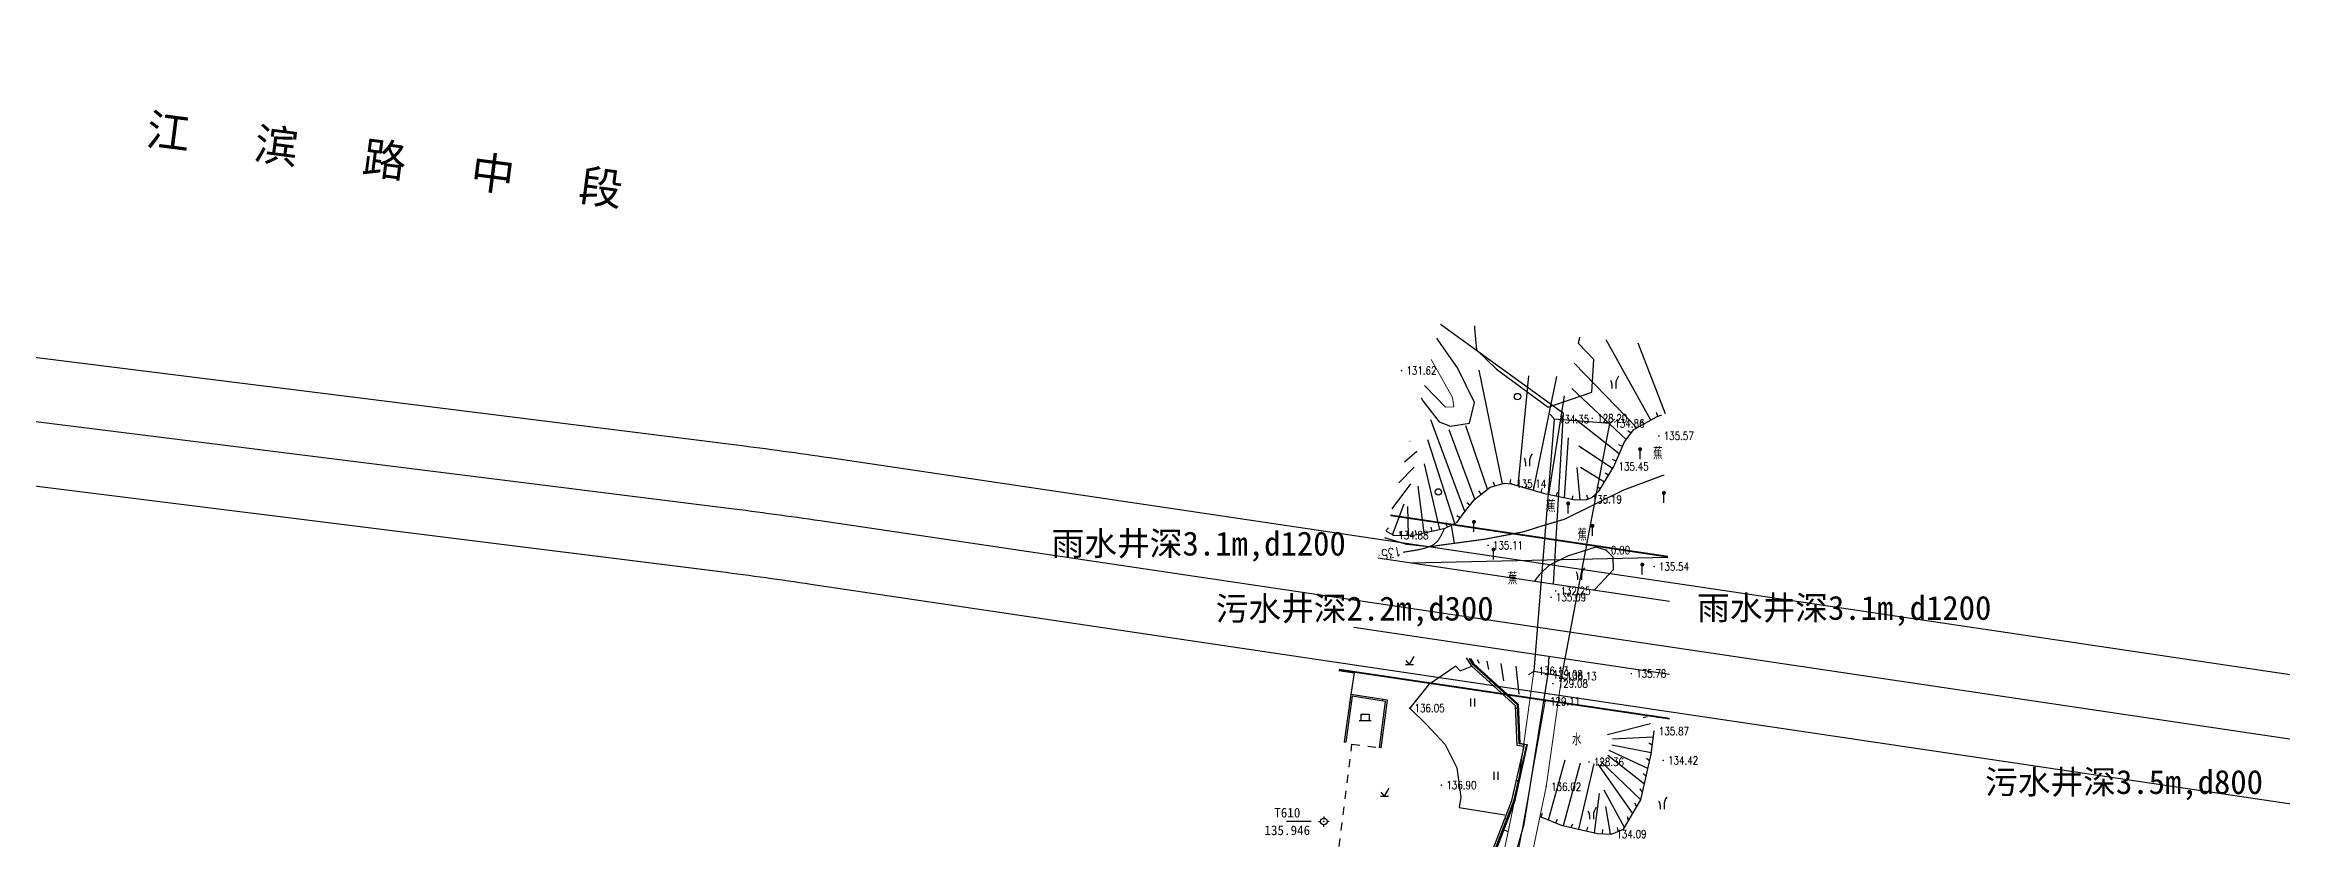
# Model space of a CAD drawing. Extents: x 529262 to 576451, y 2694391 to 2717535.
# Drawn here: x 563989.4 to 564268.9, y 2710888.5 to 2710987.6 of the extents above; entities that cross this region are included whole.
import ezdxf
from ezdxf.enums import TextEntityAlignment as Align
from ezdxf.xclip import XClip

# ---------------------------------------------------------------- set-up
doc = ezdxf.new("R2010")
doc.units = 0
doc.header["$XCLIPFRAME"] = 0
for name, pattern in [('CONTINOUS', [0]), ('X3', [5, 4, -1]), ('X5', [3, 2, -1]), ('X6', [2, 1, -1])]:
    doc.linetypes.add(name, pattern=pattern)
doc.layers.add('ASSIST', color=7, linetype='Continuous', plot=False)
doc.layers.add('现状管道深度（物探资料）', color=2, linetype='Continuous', plot=False)
for name, color, linetype in [('a红线图', 1, 'Continuous'), ('DGX', 8, 'Continuous'), ('DLDW', 8, 'Continuous'), ('DLSS', 4, 'Continuous'), ('DMTZ', 8, 'Continuous'), ('GCD', 8, 'Continuous'), ('GXYZ', 8, 'Continuous'), ('JMD', 8, 'Continuous'), ('KZD', 8, 'Continuous'), ('PP-COM', 7, 'Continuous'), ('RD-中线', 40, 'Continuous'), ('RD-红线', 7, 'Continuous'), ('RD-路名', 7, 'Continuous'), ('ZBTZ', 8, 'Continuous'), ('ZJ', 7, 'Continuous'), ('污水管径标注_W10-', 202, 'Continuous')]:
    doc.layers.add(name, color=color, linetype=linetype)
for name, color, linetype, lineweight in [('SXSS', 5, 'Continuous', 0), ('规划人行道', 130, 'CONTINOUS', 30), ('规划道路红线', 5, 'Continuous', 40)]:
    doc.layers.add(name, color=color, linetype=linetype, lineweight=lineweight)
doc.styles.add('HZ', font='rs.shx', dxfattribs={"width": 0.8, "bigfont": 'hztxt.shx'})
doc.styles.get("Standard").update_dxf_attribs({"font": '', "height": 2.5, "bigfont": 'smfs.shx'})
doc.styles.add('等线体', font='simhei.ttf')
doc.styles.add('黑体', font='simhei.ttf')
doc.styles.get('Standard').set_extended_font_data('FangSong_GB2312')
doc.linetypes.add('1033B', pattern='A,1,[159,AAA.SHX,S=1,R=0,X=0,Y=0],1', length=2)
doc.linetypes.add('10421', pattern='A,2,[150,AAA.SHX,S=0.5,R=0,X=0,Y=0.5],1e-11', length=2)
doc.linetypes.add('10422', pattern='A,0.75,[150,AAA.SHX,S=0.5,R=0,X=0,Y=0.5],1.5,[177,AAA.SHX,S=1,R=0,X=0,Y=0.4],0.75', length=3)
doc.linetypes.add('1161', pattern='A,0,[149,AAA.SHX,S=0.15,R=0,X=0,Y=0],-1.6', length=1.6)
doc.linetypes.add('732', pattern='A,9,-0.5,[162,AAA.SHX,S=1,R=0,X=0,Y=0],-0.5', length=10)

# ---------------------------------------------------------------- blocks, each defined once
blk = doc.blocks.new('A$C19FD0107')
at = {"layer": 'RD-中线', "color": 8, "linetype": 'Continuous'}
blk.add_lwpolyline([(-6424.8, 16508.78), (-6620.75, 16505.68, -0.003351), (-6627.45, 16505.62), (-6684.65, 16505.48, -0.037492), (-6707.06, 16507.11), (-6911.72, 16537.51, 0.005793), (-6923.17, 16539.07), (-7079.01, 16558.54, 0.02296), (-7088.16, 16559.26), (-7110.5, 16559.99, 0.014678), (-7122.24, 16560.02), (-7165.85, 16558.88, -0.054354), (-7198.26, 16561.55), (-7204.64, 16562.79, -0.040941), (-7228.26, 16569.39), (-7293.69, 16593.62, -0.100519), (-7334.28, 16618.79), (-7334.11, 16618.63, 0.047686), (-7352.15, 16632.63), (-7374.57, 16646.83, 0.049953)], format="xyb", dxfattribs=at)
at = {"layer": 'RD-红线', "color": 8, "linetype": 'Continuous'}
blk.add_lwpolyline([(-7301.68, 16605.11), (-7225.48, 16576.9, 0.040941), (-7203.12, 16570.64), (-7196.74, 16569.41, 0.054354), (-7166.06, 16566.88), (-7122.45, 16568.02, -0.014678), (-7110.24, 16567.98), (-7087.9, 16567.26, -0.02296), (-7078.02, 16566.48), (-6922.18, 16547.01, -0.005793), (-6910.54, 16545.42), (-6705.88, 16515.02, 0.037492), (-6684.67, 16513.48), (-6627.47, 16513.62, 0.003351), (-6620.88, 16513.68), (-6424.92, 16516.78)], format="xyb", dxfattribs=at)
at = {"layer": 'RD-红线', "color": 8}
blk.add_lwpolyline([(-6721.74, 16501.2), (-6912.89, 16529.59, 0.005793), (-6924.17, 16531.14), (-7080, 16550.6, 0.02296), (-7088.42, 16551.27), (-7110.76, 16551.99, 0.014678), (-7122.03, 16552.03), (-7165.64, 16550.88, -0.054354), (-7199.78, 16553.7), (-7206.16, 16554.93, -0.040941), (-7231.03, 16561.89), (-7291.93, 16584.44)], format="xyb", dxfattribs=at)
blk = doc.blocks.new('GC200')
at = {"linetype": 'Continuous', "const_width": 0.2, "flags": 128}
blk.add_lwpolyline([(-0.1, 0, 1), (0.1, 0, 1)], format="xyb", close=True, dxfattribs=at)
blk = doc.blocks.new('gc246')
at = {"color": 8}
for p, q in [((-0.5, 1), (-0.5, 0)), ((0.5, 1), (0.5, 0))]:
    blk.add_line(p, q, dxfattribs=at)
for centre, radius, start, end in [((-2.94, 0.81), 2.45, 4.3743, 29.0242), ((3.4, 1.11), 2.91, 139.3312, 182.0887)]:
    blk.add_arc(centre, radius, start, end, dxfattribs=at)
blk = doc.blocks.new('gc122')
at = {"color": 8}
blk.add_circle((0, 0), 0.8, dxfattribs=at)
blk = doc.blocks.new('gc165')
at = {"color": 8}
blk.add_line((0, 0), (0, 2), dxfattribs=at)
at = {"color": 8, "const_width": 0.5}
blk.add_lwpolyline([(-0.25, 2.5, 1), (0.25, 2.5, 1)], format="xyb", close=True, dxfattribs=at)
blk = doc.blocks.new('gc123')
at = {"color": 8}
for p, q in [((-1, 0), (1, 0)), ((0, 0), (-0.8, 1)), ((0, 0), (1.2, 2))]:
    blk.add_line(p, q, dxfattribs=at)
blk = doc.blocks.new('gc022')
for p, q in [((-1.5, 0), (1.5, 0)), ((-1, 0), (-1, 1.6)), ((-1, 1.6), (1, 1.6)), ((-1, 1.6), (-0.8, 1.4)), ((1, 1.6), (0.8, 1.4)), ((1, 1.6), (1, 0))]:
    blk.add_line(p, q)
blk = doc.blocks.new('gc121')
at = {"color": 8}
for p, q in [((-0.5, -1), (-0.5, 1)), ((0.5, -1), (0.5, 1))]:
    blk.add_line(p, q, dxfattribs=at)
blk = doc.blocks.new('gc116')
at = {"color": 8}
for p, q in [((-1.3, 0), (-0.8, 0)), ((0, 1.3), (0, 0.8)), ((1.3, 0), (0.8, 0)), ((0, -1.3), (0, -0.8))]:
    blk.add_line(p, q, dxfattribs=at)
blk.add_circle((0, 0), 0.8, dxfattribs=at)
blk.add_point((0, 0), dxfattribs=at)

msp = doc.modelspace()

# ---------------------------------------------------------------- linework, layer by layer
at = {"layer": 'ASSIST', "linetype": 'Continuous', "flags": 128}
msp.add_lwpolyline([(564175.446, 2710909.335), (564178.963, 2710908.743), (564184.932, 2710940.294), (564178, 2710940.827)], close=True, dxfattribs=at)
msp.add_lwpolyline([(564175.446, 2710909.335), (564178.963, 2710908.743), (564184.932, 2710940.294), (564178, 2710940.827)], close=True, dxfattribs=at)
at = {"layer": 'a红线图', "color": 8, "lineweight": 0}
msp.add_lwpolyline([(564176.851, 2710905.557), (564172.537, 2710881.376), (564163.447, 2710851.483), (564159.259, 2710834.278), (564158.54, 2710825.565), (564161.095, 2710810.373), (564163.578, 2710784.572), (564165.74, 2710777.39), (564178.747, 2710765.314), (564180.657, 2710762.122), (564177.458, 2710741.434), (564175.656, 2710734.581), (564173.502, 2710729.139), (564171.167, 2710725.621), (564163.381, 2710723.019), (564157.821, 2710722.612), (564157.093, 2710709.558), (564156.441, 2710704.268), (564103.58, 2710715.037), (564098.271, 2710689.203)], dxfattribs=at)
msp.add_lwpolyline([(564176.851, 2710905.557), (564172.537, 2710881.376), (564163.447, 2710851.483), (564159.259, 2710834.278), (564158.54, 2710825.565), (564161.095, 2710810.373), (564163.578, 2710784.572), (564165.74, 2710777.39), (564178.747, 2710765.314), (564180.657, 2710762.122), (564177.458, 2710741.434), (564175.656, 2710734.581), (564173.502, 2710729.139), (564171.167, 2710725.621), (564163.381, 2710723.019), (564157.821, 2710722.612), (564157.093, 2710709.558), (564156.441, 2710704.268), (564103.58, 2710715.037), (564098.271, 2710689.203)], dxfattribs=at)
at = {"layer": 'DGX', "color": 3, "linetype": 'Continuous', "const_width": 0.15, "flags": 128}
msp.add_lwpolyline([(564159.112, 2710924.202), (564159.24, 2710924.223), (564159.381, 2710924.245), (564159.535, 2710924.27), (564159.703, 2710924.297), (564159.884, 2710924.326), (564160.079, 2710924.357), (564160.286, 2710924.39), (564160.507, 2710924.425), (564160.73, 2710924.462), (564160.945, 2710924.502), (564161.152, 2710924.544), (564161.351, 2710924.589), (564161.541, 2710924.636), (564161.723, 2710924.685), (564161.897, 2710924.737), (564162.063, 2710924.791), (564162.217, 2710924.844), (564162.357, 2710924.895), (564162.481, 2710924.943), (564162.59, 2710924.988), (564162.685, 2710925.029), (564162.764, 2710925.068), (564162.828, 2710925.104), (564162.878, 2710925.136), (564162.92, 2710925.168), (564162.963, 2710925.201), (564163.006, 2710925.234), (564163.05, 2710925.269), (564163.094, 2710925.304), (564163.139, 2710925.34), (564163.184, 2710925.378), (564163.23, 2710925.416), (564163.274, 2710925.454), (564163.316, 2710925.492), (564163.355, 2710925.529), (564163.391, 2710925.565), (564163.424, 2710925.601), (564163.454, 2710925.636), (564163.481, 2710925.671), (564163.506, 2710925.705), (564163.53, 2710925.741), (564163.557, 2710925.783), (564163.587, 2710925.83), (564163.62, 2710925.882), (564163.656, 2710925.939), (564163.694, 2710926.001), (564163.735, 2710926.069), (564163.779, 2710926.142), (564163.826, 2710926.225), (564163.879, 2710926.321), (564163.936, 2710926.432), (564163.998, 2710926.557), (564164.065, 2710926.696), (564164.136, 2710926.849), (564164.212, 2710927.017), (564164.293, 2710927.198)], dxfattribs=at)
at = {"layer": 'DGX', "color": 3, "linetype": 'Continuous', "const_width": 0.15, "elevation": 135}
msp.add_lwpolyline([(564156.06, 2710923.831), (564156.197, 2710923.848)], dxfattribs=at)
at = {"layer": 'DLSS', "linetype": 'X3', "const_width": 0.15, "flags": 128}
msp.add_lwpolyline([(564156.793, 2710926.024), (564159.495, 2710925.211), (564161.279, 2710925.022), (564162.535, 2710924.877), (564163.41, 2710925.037), (564169.366, 2710925.84), (564174.14, 2710926.752), (564176.081, 2710927.369), (564179.311, 2710928.337), (564186.63, 2710931.958), (564191.542, 2710933.796), (564191.764, 2710933.828)], dxfattribs=at)
at = {"layer": 'DLSS', "linetype": 'X6'}
msp.add_lwpolyline([(564143.174, 2710886.559), (564150.897, 2710885.466), (564152.729, 2710900.234), (564156.172, 2710899.795)], dxfattribs=at)
at = {"layer": 'DMTZ', "linetype": 'Continuous'}
for p, q in [((564190.077, 2710940.723), (564184.473, 2710950.734)), ((564173.479, 2710932.522), (564174.842, 2710946.237)), ((564175.397, 2710931.956), (564178.342, 2710946.166)), ((564188.332, 2710939.746), (564180.494, 2710947.806)), ((564177.326, 2710931.433), (564179.28, 2710943.736)), ((564187.004, 2710938.291), (564180.209, 2710944.664)), ((564186.132, 2710936.5), (564180.637, 2710940.809)), ((564189.204, 2710940.234), (564188.96, 2710940.671)), ((564190.956, 2710941.198), (564190.798, 2710941.673)), ((564165.564, 2710927.802), (564162.205, 2710938.235)), ((564179.283, 2710931.022), (564179.78, 2710938.512)), ((564185.298, 2710934.684), (564181.066, 2710937.453)), ((564186.533, 2710937.416), (564186.075, 2710937.616)), ((564187.606, 2710939.09), (564187.206, 2710939.391)), ((564158.596, 2710932.894), (564160.49, 2710934.854)), ((564159.282, 2710935.509), (564160.815, 2710936.846)), ((564163.718, 2710927.063), (564161.803, 2710935.237)), ((564181.253, 2710930.769), (564180.851, 2710934.8)), ((564184.267, 2710932.971), (564181.302, 2710934.786)), ((564185.731, 2710935.584), (564185.273, 2710935.784)), ((564157.739, 2710929.63), (564160.073, 2710932.77)), ((564161.765, 2710926.632), (564161, 2710932.446)), ((564168.888, 2710931.461), (564168.582, 2710931.857)), ((564170.567, 2710932.492), (564170.43, 2710932.973)), ((564172.515, 2710932.782), (564172.56, 2710933.28)), ((564174.438, 2710932.239), (564174.579, 2710932.719)), ((564176.356, 2710931.672), (564176.497, 2710932.152)), ((564178.304, 2710931.228), (564178.407, 2710931.717)), ((564183.744, 2710932.118), (564183.318, 2710932.379)), ((564184.783, 2710933.827), (564184.355, 2710934.085)), ((564157.81, 2710926.393), (564159.239, 2710930.27)), ((564159.791, 2710926.349), (564159.703, 2710929.899)), ((564167.464, 2710930.078), (564167.072, 2710930.388)), ((564180.262, 2710930.816), (564180.364, 2710931.306)), ((564182.241, 2710930.869), (564182.068, 2710931.338)), ((564156.947, 2710926.897), (564157.287, 2710927.264)), ((564158.792, 2710926.294), (564158.764, 2710926.793)), ((564160.786, 2710926.429), (564160.684, 2710926.919)), ((564162.744, 2710926.835), (564162.63, 2710927.322)), ((564164.666, 2710927.363), (564164.446, 2710927.812)), ((564166.253, 2710928.487), (564165.843, 2710928.774)), ((564189.601, 2710903.654), (564189.121, 2710903.516)), ((564190.378, 2710901.114, 137.161), (564185.271, 2710900.854)), ((564177.281, 2710890.756, 137.161), (564179.373, 2710898.277)), ((564188.838, 2710893.27, 137.161), (564183.792, 2710898.091)), ((564189.27, 2710895.223, 137.161), (564184.689, 2710898.801)), ((564189.702, 2710897.176, 137.161), (564184.875, 2710899.455)), ((564190.122, 2710899.131, 137.161), (564185.207, 2710900.118)), ((564189.918, 2710898.152, 137.161), (564189.523, 2710898.458, 137.161)), ((564190.25, 2710900.122, 137.161), (564189.814, 2710900.368, 137.161)), ((564179.148, 2710890.048, 137.161), (564181.28, 2710897.903)), ((564181.098, 2710889.603, 137.161), (564183, 2710897.754)), ((564187.814, 2710891.552, 137.161), (564183.492, 2710897.717)), ((564189.486, 2710896.199, 137.161), (564189.134, 2710896.554, 137.161)), ((564183.048, 2710889.158, 137.161), (564183.679, 2710894.055)), ((564186.79, 2710889.835, 137.161), (564184.24, 2710894.466)), ((564188.327, 2710892.411, 137.161), (564188.093, 2710892.853, 137.161)), ((564189.054, 2710894.246, 137.161), (564188.753, 2710894.646, 137.161)), ((564176.354, 2710891.131, 137.161), (564176.541, 2710891.595, 137.161)), ((564178.208, 2710890.381, 137.161), (564178.4, 2710890.842, 137.161)), ((564180.123, 2710889.826, 137.161), (564180.308, 2710890.29, 137.161)), ((564182.073, 2710889.38, 137.161), (564182.204, 2710889.863, 137.161)), ((564185.037, 2710889.01, 137.161), (564184.458, 2710892.447)), ((564185.974, 2710889.33, 137.161), (564185.891, 2710889.823, 137.161)), ((564187.302, 2710890.693, 137.161), (564187.147, 2710891.169, 137.161)), ((564184.038, 2710889.048, 137.161), (564184.064, 2710889.548, 137.161))]:
    msp.add_line(p, q, dxfattribs=at)
at = {"layer": 'DMTZ'}
for p, q in [((564191.905, 2710941.512), (564188.509, 2710950.304)), ((564171.529, 2710932.767), (564168.627, 2710946.951)), ((564166.844, 2710929.293), (564162.576, 2710940.736)), ((564169.679, 2710932.073), (564166.947, 2710939.985)), ((564159.956, 2710938.081), (564159.981, 2710938.096)), ((564168.097, 2710930.849), (564164.893, 2710939.486)), ((564168.378, 2710910.785), (564168.621, 2710910.359)), ((564169.57, 2710910.589), (564169.804, 2710909.542)), ((564171.339, 2710910.299), (564171.648, 2710908.124)), ((564173.212, 2710909.991), (564173.586, 2710906.47)), ((564190.035, 2710902.754), (564184.663, 2710901.394))]:
    msp.add_line(p, q, dxfattribs=at)
at = {"layer": 'DMTZ', "linetype": '1033B', "flags": 128}
for points in [[(564168.06, 2710952.486), (564168.043, 2710952.174), (564168.278, 2710949.509), (564170.786, 2710947.08), (564177.263, 2710942.343), (564182.691, 2710944.217), (564182.953, 2710948.271), (564181.057, 2710950.293), (564181.202, 2710951.084)], [(564161.373, 2710943.479), (564161.575, 2710943.126), (564163.607, 2710940.507), (564165.051, 2710939.972), (564167.403, 2710940.347), (564168.045, 2710942.912), (564165.9, 2710947.257), (564164.242, 2710949.609), (564163.329, 2710950.935)]]:
    msp.add_lwpolyline(points, dxfattribs=at)
at = {"layer": 'DMTZ', "linetype": 'Continuous', "flags": 128}
msp.add_lwpolyline([(564157.011, 2710926.854), (564157.921, 2710926.329), (564158.78, 2710926.293), (564160.621, 2710926.395), (564162.725, 2710926.831), (564164.362, 2710927.214), (564165.881, 2710927.957), (564166.616, 2710929.005), (564168.039, 2710930.804), (564170.017, 2710932.335), (564171.804, 2710932.846), (564172.637, 2710932.771), (564176.772, 2710931.549), (564180.632, 2710930.739), (564182.081, 2710930.81), (564182.711, 2710931.043), (564183.598, 2710931.879), (564184.359, 2710933.121), (564185.441, 2710934.921), (564186.796, 2710938.016), (564187.932, 2710939.522), (564190.882, 2710941.174), (564191.447, 2710941.361)], dxfattribs=at)
at = {"layer": 'DMTZ', "linetype": '10421', "flags": 128}
for points in [[(564182.906, 2710919.494), (564183.132, 2710919.61), (564185.407, 2710922.062), (564185.387, 2710923.607), (564184.489, 2710924.464), (564183.223, 2710924.831), (564179.672, 2710923.73), (564177.345, 2710922.547), (564176.161, 2710921.445), (564175.589, 2710920.689), (564175.575, 2710920.583)], [(564159.939, 2710904.737), (564162.053, 2710902.704), (564164.392, 2710900.207), (564165.819, 2710897.274), (564166.334, 2710893.627), (564166.125, 2710892.331)]]:
    msp.add_lwpolyline(points, dxfattribs=at)
at = {"layer": 'DMTZ', "linetype": '10422', "flags": 128}
for points in [[(564167.52, 2710910.926), (564167.923, 2710910.316), (564173.484, 2710905.214), (564173.709, 2710900.359), (564174.641, 2710900.192), (564173.039, 2710893.009), (564145.505, 2710821.043), (564153.634, 2710817.759), (564157.603, 2710784.605), (564158.469, 2710772.586), (564157.701, 2710767.87)], [(564151.085, 2710909.44), (564152.994, 2710909.142), (564152.571, 2710906.441)], [(564166.259, 2710909.384), (564165.7, 2710909.973), (564162.285, 2710907.655), (564159.939, 2710904.737)], [(564166.125, 2710892.331), (564171.812, 2710891.414)]]:
    msp.add_lwpolyline(points, dxfattribs=at)
at = {"layer": 'DMTZ', "linetype": 'Continuous', "elevation": 137.161, "flags": 128}
for points in [[(564176.226, 2710891.183), (564178.876, 2710890.11), (564183.424, 2710889.072), (564185.173, 2710889.005), (564186.653, 2710889.605), (564188.838, 2710893.267), (564190.103, 2710898.988), (564190.474, 2710901.855)], [(564172.955, 2710893.134), (564173.043, 2710893.057)]]:
    msp.add_lwpolyline(points, dxfattribs=at)
at = {"layer": 'GXYZ', "linetype": 'Continuous'}
msp.add_line((564160.124, 2710922.878), (564192.194, 2710923.596), dxfattribs=at)
at = {"layer": 'GXYZ', "linetype": '732', "flags": 128}
for points in [[(564177.901, 2710920.237), (564179.144, 2710941.518), (564163.909, 2710952.582), (564163.786, 2710952.677)], [(564190.37, 2710463.143), (564190.386, 2710467.025), (564189.579, 2710469.156), (564186.731, 2710471.163), (564184.456, 2710473.027), (564183.021, 2710476.047), (564179.783, 2710485.702), (564177.782, 2710492.779), (564176.798, 2710499.513), (564176.175, 2710507.868), (564178.439, 2710515.777), (564181.881, 2710521.084), (564184.755, 2710529.967), (564185.933, 2710536.671), (564185.285, 2710541.14), (564182.402, 2710547.432), (564179.873, 2710548.785), (564175.559, 2710549.294), (564163.476, 2710554.198), (564153.663, 2710559.149), (564143.785, 2710566.215), (564141.644, 2710568.445), (564137.564, 2710571.934), (564133.83, 2710574.642), (564129.81, 2710576.899), (564122.388, 2710579.8), (564119.895, 2710582.521), (564119.15, 2710587.419), (564118.187, 2710590.186), (564114.103, 2710593.882), (564110.752, 2710595.123), (564107.191, 2710600.989), (564104.682, 2710610.577), (564101.404, 2710617.513), (564096.096, 2710628.709), (564091.879, 2710636.635), (564089.742, 2710644.659), (564089.613, 2710650.743), (564087.283, 2710661.114), (564087.154, 2710670.756), (564089.808, 2710677.939), (564094.734, 2710685.389), (564098.14, 2710689.247), (564157.276, 2710709.889), (564158.941, 2710722.677), (564170.731, 2710725.876), (564175.463, 2710734.571), (564177.426, 2710742.717), (564180.17, 2710760.422), (564179.078, 2710764.864), (564165.135, 2710778.121), (564158.076, 2710828.047), (564164.727, 2710856.572), (564174.244, 2710890.215), (564177.245, 2710909.001), (564177.375, 2710911.216)]]:
    msp.add_lwpolyline(points, dxfattribs=at)
at = {"layer": 'JMD', "linetype": 'Continuous'}
for p, q in [((564170.051, 2710908.19, 137.161), (564169.883, 2710908.005, 137.161)), ((564152.438, 2710905.461), (564152.636, 2710905.434)), ((564156.533, 2710905.82), (564156.502, 2710905.623)), ((564173.448, 2710904.691, 137.161), (564173.198, 2710904.681, 137.161)), ((564156.584, 2710901.39), (564156.386, 2710901.417)), ((564151.768, 2710900.506), (564151.966, 2710900.479)), ((564156.371, 2710899.769), (564156.172, 2710899.795)), ((564174.213, 2710900.198, 137.161), (564174.178, 2710899.951, 137.161)), ((564173.525, 2710895.62, 137.161), (564173.281, 2710895.676, 137.161)), ((564172.071, 2710890.85, 137.161), (564171.838, 2710890.94, 137.161))]:
    msp.add_line(p, q, dxfattribs=at)
at = {"layer": 'JMD', "linetype": 'Continuous', "elevation": 137.161, "flags": 128}
for points in [[(564153.34, 2710817.514), (564145.121, 2710820.876), (564152.067, 2710839.81), (564172.715, 2710893.207), (564174.26, 2710899.939), (564173.391, 2710900.064), (564173.184, 2710905.021), (564167.691, 2710909.987), (564167.031, 2710911.006)], [(564153.571, 2710817.69), (564145.439, 2710821.016), (564152.301, 2710839.722), (564172.955, 2710893.134), (564174.564, 2710900.148), (564173.632, 2710900.282), (564173.43, 2710905.136), (564167.883, 2710910.15), (564167.364, 2710910.951)]]:
    msp.add_lwpolyline(points, dxfattribs=at)
at = {"layer": 'JMD', "linetype": 'Continuous', "flags": 128}
for points in [[(564175.45, 2710909.335), (564178.963, 2710908.742)], [(564156.371, 2710899.769), (564157.156, 2710905.723), (564152.571, 2710906.441), (564151.768, 2710900.506)], [(564156.172, 2710899.795), (564156.932, 2710905.556), (564152.741, 2710906.212), (564151.966, 2710900.479)]]:
    msp.add_lwpolyline(points, dxfattribs=at)
at = {"layer": 'KZD', "linetype": 'Continuous'}
msp.add_line((564147.646, 2710890.56), (564144.557, 2710890.56), dxfattribs=at)
at = {"layer": 'SXSS', "color": 8, "linetype": 'Continuous'}
for p, q in [((564175.446, 2710909.335), (564178, 2710940.827)), ((564178, 2710940.827), (564177.48, 2710941.434)), ((564178.963, 2710908.743), (564184.932, 2710940.294)), ((564184.932, 2710940.294), (564185.54, 2710940.814)), ((564175.446, 2710909.335), (564174.795, 2710908.871)), ((564178.963, 2710908.743), (564179.427, 2710908.091))]:
    msp.add_line(p, q, dxfattribs=at)
at = {"layer": 'SXSS', "color": 8, "linetype": 'X5'}
for p, q in [((564184.932, 2710940.294), (564178, 2710940.827)), ((564175.446, 2710909.335), (564178.963, 2710908.743))]:
    msp.add_line(p, q, dxfattribs=at)
at = {"layer": 'SXSS', "color": 8, "linetype": 'Continuous', "flags": 128}
msp.add_lwpolyline([(564161.782, 2710945.041), (564164.419, 2710942.327), (564165.468, 2710942.367), (564165.306, 2710943.536), (564162.632, 2710948.278)], dxfattribs=at)
at = {"layer": 'SXSS', "color": 8, "linetype": '10422', "flags": 128}
for points in [[(564175.45, 2710909.335), (564173.557, 2710895.51), (564171.757, 2710886.917), (564168.209, 2710874.097), (564163.918, 2710859.882), (564160.295, 2710846.117), (564157.64, 2710834.512), (564156.509, 2710825.335), (564157.227, 2710818.963), (564159.055, 2710810.523), (564160.663, 2710795.593), (564161.721, 2710784.848), (564163.085, 2710778.52), (564166.118, 2710774.135), (564171.815, 2710768.588), (564174.843, 2710766.24), (564176.029, 2710765.101), (564177.883, 2710763.201), (564178.507, 2710761.996), (564178.686, 2710760.991), (564178.319, 2710758.141), (564174.806, 2710737.725), (564173.415, 2710733.442), (564169.499, 2710727.37), (564165.173, 2710725.186), (564158.769, 2710725.097), (564156.319, 2710723.31), (564154.846, 2710710.285), (564154.786, 2710709.946)], [(564158.803, 2710709.269), (564159.624, 2710721.389), (564159.932, 2710721.613), (564166.029, 2710721.698), (564171.925, 2710724.674), (564176.603, 2710731.928), (564178.212, 2710736.883), (564181.781, 2710757.62), (564182.226, 2710761.076), (564181.86, 2710763.133), (564180.752, 2710765.273), (564178.494, 2710767.586), (564177.134, 2710768.892), (564174.116, 2710771.233), (564168.803, 2710776.406), (564166.36, 2710779.938), (564165.185, 2710785.39), (564164.145, 2710795.952), (564162.515, 2710811.082), (564160.685, 2710819.531), (564160.033, 2710825.317), (564161.092, 2710833.906), (564163.694, 2710845.281), (564167.287, 2710858.93), (564171.572, 2710873.125), (564175.16, 2710886.091), (564177.008, 2710894.914), (564178.963, 2710908.742)]]:
    msp.add_lwpolyline(points, dxfattribs=at)
at = {"layer": 'ZBTZ', "linetype": '1161', "flags": 128}
for points in [[(564165.12, 2710927.585), (564165.48, 2710925.316)], [(564172.251, 2710889.274), (564171.704, 2710889.519)]]:
    msp.add_lwpolyline(points, dxfattribs=at)
at = {"layer": 'ZBTZ', "linetype": '1161', "ltscale": 0.5, "flags": 128}
msp.add_lwpolyline([(564166.259, 2710909.384), (564167.691, 2710909.987)], dxfattribs=at)
at = {"layer": '污水管径标注_W10-', "color": 0, "const_width": 0.1}
msp.add_lwpolyline([(564173.339, 2710885.868), (564176.851, 2710905.557), (564176.851, 2710905.557)], dxfattribs=at)
at = {"layer": '规划人行道', "elevation": 6.518, "flags": 128}
for points in [[(564155.945, 2710923.498), (564192.404, 2710918.083)], [(564155.945, 2710923.498), (564192.404, 2710918.083)], [(564155.945, 2710923.498), (564192.404, 2710918.083)], [(564152.953, 2710914.844), (564192.404, 2710908.984)], [(564152.953, 2710914.844), (564192.404, 2710908.984)], [(564152.953, 2710914.844), (564192.404, 2710908.984)]]:
    msp.add_lwpolyline(points, dxfattribs=at)
at = {"layer": '规划道路红线', "elevation": 6.518, "flags": 128}
for points in [[(564157.528, 2710928.824), (564192.191, 2710923.675)], [(564157.528, 2710928.824), (564192.191, 2710923.675)], [(564157.528, 2710928.824), (564192.191, 2710923.675)], [(564151.124, 2710909.555), (564192.404, 2710903.424)], [(564151.124, 2710909.555), (564192.404, 2710903.424)], [(564151.124, 2710909.555), (564192.404, 2710903.424)]]:
    msp.add_lwpolyline(points, dxfattribs=at)

# ---------------------------------------------------------------- block references
at = {"layer": 'DLDW', "linetype": 'Continuous', "xscale": 0.5, "yscale": 0.5, "zscale": 0.5}
msp.add_blockref('gc022', (564154.395, 2710903.195), dxfattribs=at)
at = {"layer": 'GCD', "linetype": 'Continuous'}
ref = msp.add_blockref('GC200', (564158.929, 2710946.897, 131.623), dxfattribs=dict(at, xscale=0.5, yscale=0.5))
ref.add_attrib('height', '131.62', dxfattribs={"linetype": 'Continuous', "height": 1, "style": 'HZ', "width": 0.8}).set_placement((564159.529, 2710946.897, 131.623), align=Align.MIDDLE_LEFT)
at = {"layer": 'GCD', "color": 3, "linetype": 'Continuous'}
ref = msp.add_blockref('GC200', (564177.996, 2710940.825, 134.35), dxfattribs=dict(at, xscale=0.5, yscale=0.5, zscale=0.5))
ref.add_attrib('height', '134.35', dxfattribs={"linetype": 'Continuous', "height": 1, "style": 'HZ', "width": 0.8}).set_placement((564178.596, 2710940.825, 134.35), align=Align.MIDDLE_LEFT)
ref = msp.add_blockref('GC200', (564182.767, 2710940.934, 128.195), dxfattribs=dict(at, xscale=0.5, yscale=0.5, zscale=0.5))
ref.add_attrib('height', '128.20', dxfattribs={"linetype": 'Continuous', "height": 1, "style": 'HZ', "width": 0.8}).set_placement((564183.367, 2710940.934, 128.195), align=Align.MIDDLE_LEFT)
ref = msp.add_blockref('GC200', (564184.92, 2710940.288, 134.858), dxfattribs=dict(at, xscale=0.5, yscale=0.5, zscale=0.5))
ref.add_attrib('height', '134.86', dxfattribs={"linetype": 'Continuous', "height": 1, "style": 'HZ', "width": 0.8}).set_placement((564185.52, 2710940.288, 134.858), align=Align.MIDDLE_LEFT)
at = {"layer": 'GCD', "linetype": 'Continuous'}
ref = msp.add_blockref('GC200', (564191.08, 2710938.736, 135.574), dxfattribs=dict(at, xscale=0.5, yscale=0.5, zscale=0.5))
ref.add_attrib('height', '135.57', dxfattribs={"linetype": 'Continuous', "height": 1, "style": 'HZ', "width": 0.8}).set_placement((564191.68, 2710938.736, 135.574), align=Align.MIDDLE_LEFT)
ref = msp.add_blockref('GC200', (564185.441, 2710934.921, 135.45), dxfattribs=dict(at, xscale=0.5, yscale=0.5, zscale=0.5))
ref.add_attrib('height', '135.45', dxfattribs={"linetype": 'Continuous', "height": 1, "style": 'HZ', "width": 0.8}).set_placement((564186.041, 2710934.921, 135.45), align=Align.MIDDLE_LEFT)
ref = msp.add_blockref('GC200', (564172.637, 2710932.771, 135.14), dxfattribs=dict(at, xscale=0.5, yscale=0.5, zscale=0.5))
ref.add_attrib('height', '135.14', dxfattribs={"linetype": 'Continuous', "height": 1, "style": 'HZ', "width": 0.8}).set_placement((564173.237, 2710932.771, 135.14), align=Align.MIDDLE_LEFT)
ref = msp.add_blockref('GC200', (564182.081, 2710930.81, 135.193), dxfattribs=dict(at, xscale=0.5, yscale=0.5, zscale=0.5))
ref.add_attrib('height', '135.19', dxfattribs={"linetype": 'Continuous', "height": 1, "style": 'HZ', "width": 0.8}).set_placement((564182.681, 2710930.81, 135.193), align=Align.MIDDLE_LEFT)
ref = msp.add_blockref('GC200', (564157.921, 2710926.329, 134.875), dxfattribs=dict(at, xscale=0.5, yscale=0.5, zscale=0.5))
ref.add_attrib('height', '134.88', dxfattribs={"linetype": 'Continuous', "height": 1, "style": 'HZ', "width": 0.8}).set_placement((564158.521, 2710926.329, 134.875), align=Align.MIDDLE_LEFT)
ref = msp.add_blockref('GC200', (564169.739, 2710925.065, 135.11), dxfattribs=dict(at, xscale=0.5, yscale=0.5, zscale=0.5))
ref.add_attrib('height', '135.11', dxfattribs={"linetype": 'Continuous', "height": 1, "style": 'HZ', "width": 0.8}).set_placement((564170.339, 2710925.065, 135.11), align=Align.MIDDLE_LEFT)
ref = msp.add_blockref('GC200', (564184.489, 2710924.464), dxfattribs=dict(at, xscale=0.5, yscale=0.5, zscale=0.5))
ref.add_attrib('height', '0.00', dxfattribs={"linetype": 'Continuous', "height": 1, "style": 'HZ', "width": 0.8}).set_placement((564185.089, 2710924.464), align=Align.MIDDLE_LEFT)
ref = msp.add_blockref('GC200', (564190.488, 2710922.412, 135.54), dxfattribs=dict(at, xscale=0.5, yscale=0.5))
ref.add_attrib('height', '135.54', dxfattribs={"linetype": 'Continuous', "height": 1, "style": 'HZ', "width": 0.8}).set_placement((564191.088, 2710922.412, 135.54), align=Align.MIDDLE_LEFT)
ref = msp.add_blockref('GC200', (564177.612, 2710918.587, 135.094), dxfattribs=dict(at, xscale=0.5, yscale=0.5, zscale=0.5))
ref.add_attrib('height', '135.09', dxfattribs={"linetype": 'Continuous', "height": 1, "style": 'HZ', "width": 0.8}).set_placement((564178.212, 2710918.587, 135.094), align=Align.MIDDLE_LEFT)
ref = msp.add_blockref('GC200', (564178.184, 2710919.372, 132.254), dxfattribs=dict(at, xscale=0.5, yscale=0.5, zscale=0.5))
ref.add_attrib('height', '132.25', dxfattribs={"linetype": 'Continuous', "height": 1, "style": 'HZ', "width": 0.8}).set_placement((564178.784, 2710919.372, 132.254), align=Align.MIDDLE_LEFT)
at = {"layer": 'GCD', "color": 3, "linetype": 'Continuous'}
ref = msp.add_blockref('GC200', (564175.438, 2710909.382, 136.125), dxfattribs=dict(at, xscale=0.5, yscale=0.5, zscale=0.5))
ref.add_attrib('height', '136.13', dxfattribs={"linetype": 'Continuous', "height": 1, "style": 'HZ', "width": 0.8}).set_placement((564176.038, 2710909.382, 136.125), align=Align.MIDDLE_LEFT)
at = {"layer": 'GCD', "linetype": 'Continuous'}
ref = msp.add_blockref('GC200', (564177.224, 2710908.926, 129.08), dxfattribs=dict(at, xscale=0.5, yscale=0.5, zscale=0.5))
ref.add_attrib('height', '129.08', dxfattribs={"linetype": 'Continuous', "height": 1, "style": 'HZ', "width": 0.8}).set_placement((564177.824, 2710908.926, 129.08), align=Align.MIDDLE_LEFT)
ref = msp.add_blockref('GC200', (564187.64, 2710909.04, 135.777), dxfattribs=dict(at, xscale=0.5, yscale=0.5))
ref.add_attrib('height', '135.78', dxfattribs={"linetype": 'Continuous', "height": 1, "style": 'HZ', "width": 0.8}).set_placement((564188.24, 2710909.04, 135.777), align=Align.MIDDLE_LEFT)
ref = msp.add_blockref('GC200', (564177.837, 2710907.789, 129.08), dxfattribs=dict(at, xscale=0.5, yscale=0.5, zscale=0.5))
ref.add_attrib('height', '129.08', dxfattribs={"linetype": 'Continuous', "height": 1, "style": 'HZ', "width": 0.8}).set_placement((564178.437, 2710907.789, 129.08), align=Align.MIDDLE_LEFT)
at = {"layer": 'GCD', "color": 3, "linetype": 'Continuous'}
ref = msp.add_blockref('GC200', (564178.935, 2710908.719, 136.125), dxfattribs=dict(at, xscale=0.5, yscale=0.5, zscale=0.5))
ref.add_attrib('height', '136.13', dxfattribs={"linetype": 'Continuous', "height": 1, "style": 'HZ', "width": 0.8}).set_placement((564179.535, 2710908.719, 136.125), align=Align.MIDDLE_LEFT)
at = {"layer": 'GCD', "linetype": 'Continuous'}
ref = msp.add_blockref('GC200', (564159.939, 2710904.737, 136.048), dxfattribs=dict(at, xscale=0.5, yscale=0.5))
ref.add_attrib('height', '136.05', dxfattribs={"linetype": 'Continuous', "height": 1, "style": 'HZ', "width": 0.8}).set_placement((564160.539, 2710904.737, 136.048), align=Align.MIDDLE_LEFT)
ref = msp.add_blockref('GC200', (564176.877, 2710905.574, 129.11), dxfattribs=dict(at, xscale=0.5, yscale=0.5, zscale=0.5))
ref.add_attrib('height', '129.11', dxfattribs={"linetype": 'Continuous', "height": 1, "style": 'HZ', "width": 0.8}).set_placement((564177.477, 2710905.574, 129.11), align=Align.MIDDLE_LEFT)
ref = msp.add_blockref('GC200', (564190.474, 2710901.855, 135.868), dxfattribs=dict(at, xscale=0.5, yscale=0.5, zscale=0.5))
ref.add_attrib('height', '135.87', dxfattribs={"linetype": 'Continuous', "height": 1, "style": 'HZ', "width": 0.8}).set_placement((564191.074, 2710901.855, 135.868), align=Align.MIDDLE_LEFT)
ref = msp.add_blockref('GC200', (564182.357, 2710898.002, 128.361), dxfattribs=dict(at, xscale=0.5, yscale=0.5, zscale=0.5))
ref.add_attrib('height', '128.36', dxfattribs={"linetype": 'Continuous', "height": 1, "style": 'HZ', "width": 0.8}).set_placement((564182.957, 2710898.002, 128.361), align=Align.MIDDLE_LEFT)
ref = msp.add_blockref('GC200', (564191.624, 2710898.2, 134.421), dxfattribs=dict(at, xscale=0.5, yscale=0.5, zscale=0.5))
ref.add_attrib('height', '134.42', dxfattribs={"linetype": 'Continuous', "height": 1, "style": 'HZ', "width": 0.8}).set_placement((564192.224, 2710898.2, 134.421), align=Align.MIDDLE_LEFT)
ref = msp.add_blockref('GC200', (564163.92, 2710895.111, 136.904), dxfattribs=dict(at, xscale=0.5, yscale=0.5))
ref.add_attrib('height', '136.90', dxfattribs={"linetype": 'Continuous', "height": 1, "style": 'HZ', "width": 0.8}).set_placement((564164.52, 2710895.111, 136.904), align=Align.MIDDLE_LEFT)
at = {"layer": 'GCD', "color": 3, "linetype": 'Continuous'}
ref = msp.add_blockref('GC200', (564177.005, 2710894.91, 136.017), dxfattribs=dict(at, xscale=0.5, yscale=0.5, zscale=0.5))
ref.add_attrib('height', '136.02', dxfattribs={"linetype": 'Continuous', "height": 1, "style": 'HZ', "width": 0.8}).set_placement((564177.605, 2710894.91, 136.017), align=Align.MIDDLE_LEFT)
at = {"layer": 'GCD', "linetype": 'Continuous'}
ref = msp.add_blockref('GC200', (564185.173, 2710889.005, 134.087), dxfattribs=dict(at, xscale=0.5, yscale=0.5, zscale=0.5))
ref.add_attrib('height', '134.09', dxfattribs={"linetype": 'Continuous', "height": 1, "style": 'HZ', "width": 0.8}).set_placement((564185.773, 2710889.005, 134.087), align=Align.MIDDLE_LEFT)
at = {"layer": 'KZD', "linetype": 'Continuous', "xscale": 0.5, "yscale": 0.5, "zscale": 0.5}
msp.add_blockref('gc116', (564149.214, 2710890.56, 135.946), dxfattribs=at)
at = {"layer": 'PP-COM'}
ref = msp.add_blockref('A$C19FD0107', (570997.993, 2694390.603), dxfattribs=at)
XClip(ref).set_block_clipping_path([(-9366.4383134884, 14428.6043910822), (-3328.4480743363, 17452.7484863754)])
at = {"layer": 'ZBTZ', "linetype": 'Continuous', "xscale": 0.5, "yscale": 0.5}
for name, p in [('gc246', (564185.451, 2710944.678)), ('gc165', (564188.733, 2710935.829)), ('gc246', (564174.657, 2710934.977)), ('gc165', (564191.709, 2710930.364)), ('gc165', (564179.745, 2710929.048)), ('gc165', (564167.973, 2710926.748)), ('gc165', (564182.785, 2710926.248)), ('gc165', (564170.413, 2710923.286)), ('gc246', (564181.177, 2710920.772)), ('gc165', (564189.01, 2710921.416)), ('gc123', (564159.898, 2710910.184)), ('gc121', (564167.813, 2710905.435)), ('gc121', (564170.766, 2710896.276)), ('gc123', (564156.784, 2710893.726)), ('gc246', (564191.487, 2710892.119)), ('gc246', (564182.663, 2710890.84))]:
    msp.add_blockref(name, p, dxfattribs=at)
at = {"layer": 'ZBTZ', "linetype": 'Continuous', "xscale": 0.5, "yscale": 0.5, "zscale": 0.5}
for p in [(564173.423, 2710943.657), (564163.519, 2710931.739)]:
    msp.add_blockref('gc122', p, dxfattribs=at)

# ---------------------------------------------------------------- texts
at = {"layer": 'DGX', "linetype": 'Continuous', "style": 'HZ', "width": 0.8}
msp.add_text('135', height=1.2, rotation=190.20529, dxfattribs=at).set_placement((564157.638, 2710924.114, 135), align=Align.MIDDLE)
at = {"layer": 'KZD', "linetype": 'Continuous', "style": '等线体'}
for s, p in [('135.946', (564144.646, 2710889.46)), ('T610', (564144.646, 2710891.66))]:
    msp.add_text(s, height=1.2, dxfattribs=at).set_placement(p, align=Align.MIDDLE)
at = {"layer": 'RD-路名', "color": 7, "linetype": 'Continuous', "style": '黑体'}
msp.add_text('江   滨   路   中   段', height=4, rotation=352.64299, dxfattribs=at).set_placement((564031.87, 2710973.342), align=Align.MIDDLE)
at = {"layer": 'ZJ', "color": 8, "linetype": 'Continuous', "style": 'HZ', "width": 0.8}
for s, p in [('蕉', (564190.937, 2710936.633)), ('蕉', (564177.587, 2710930.022)), ('蕉', (564181.502, 2710926.459)), ('蕉', (564172.789, 2710921.007)), ('水', (564180.81, 2710900.893))]:
    msp.add_text(s, height=1.5, dxfattribs=at).set_placement(p, align=Align.MIDDLE)
at = {"layer": '现状管道深度（物探资料）', "color": 3}
for p in [(564133.57, 2710925.295), (564214.24, 2710917.26)]:
    msp.add_text('雨水井深3.1m,d1200', height=3, dxfattribs=at).set_placement(p, align=Align.MIDDLE_CENTER)
at = {"layer": '现状管道深度（物探资料）'}
for s, p in [('污水井深2.2m,d300', (564153.06, 2710917.175)), ('污水井深3.5m,d800', (564249.205, 2710895.506))]:
    msp.add_text(s, height=3, dxfattribs=at).set_placement(p, align=Align.MIDDLE_CENTER)

doc.saveas('drawing.dxf')
